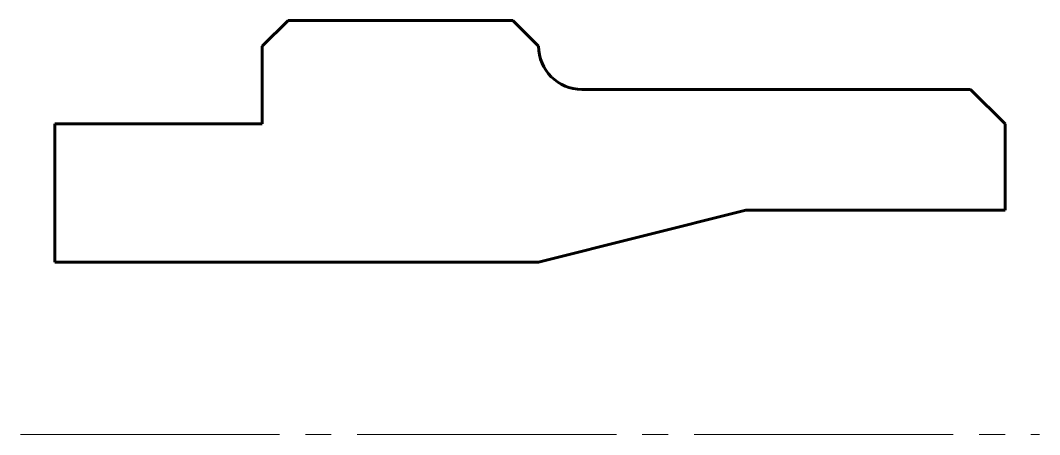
# Model space of a CAD drawing. Header units: millimetres. Extents: x 46.8 to 105.8, y 176.1 to 200.1.
import ezdxf

# ---------------------------------------------------------------- set-up
doc = ezdxf.new("R2010")
doc.units = ezdxf.units.MM
doc.linetypes.add('K5LT_AXLED', pattern=[19.5, 15, -1.5, 1.5, -1.5])
doc.linetypes.add('K5LT_BASIC', pattern=[0])

msp = doc.modelspace()

# ---------------------------------------------------------------- linework, layer by layer
at = {"color": 150, "linetype": 'K5LT_BASIC', "lineweight": 60, "true_color": 0x0080ff}
for p, q in [((60.812, 198.644), (62.312, 200.144)), ((62.312, 200.144), (75.312, 200.144)), ((76.812, 198.644), (75.312, 200.144)), ((60.812, 194.144), (60.812, 198.644)), ((79.312, 196.144), (101.812, 196.144)), ((103.812, 194.144), (101.812, 196.144)), ((48.812, 186.144), (48.812, 194.144)), ((48.812, 194.144), (60.812, 194.144)), ((103.812, 194.144), (103.812, 189.144)), ((88.812, 189.144), (76.812, 186.144)), ((103.812, 189.144), (88.812, 189.144)), ((76.812, 186.144), (48.812, 186.144))]:
    msp.add_line(p, q, dxfattribs=at)
at = {"color": 30, "linetype": 'K5LT_AXLED', "lineweight": 18, "true_color": 0xff8000}
msp.add_line((46.812, 176.144), (105.812, 176.144), dxfattribs=at)
msp.add_line((46.812, 176.144), (105.812, 176.144), dxfattribs=at)
at = {"color": 150, "linetype": 'K5LT_BASIC', "lineweight": 60, "true_color": 0x0080ff}
msp.add_arc((79.312, 198.644), 2.5, 180, 270, dxfattribs=at)

doc.saveas('drawing.dxf')
